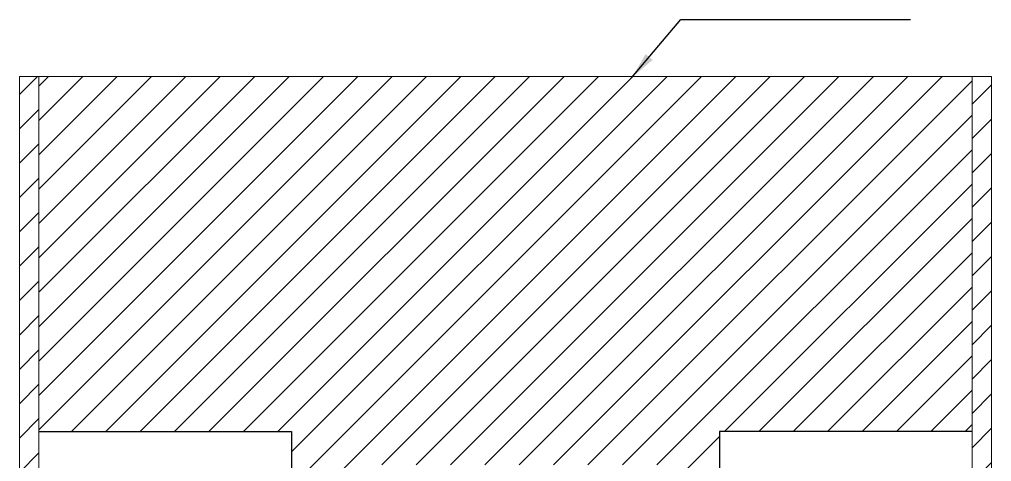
# Model space of a CAD drawing. Header units: millimetres. Extents: x -203524 to 13185, y 0 to 34178.
# Drawn here: x 5143 to 7643, y 4137 to 5275 of the extents above; entities that cross this region are included whole.
import ezdxf

# ---------------------------------------------------------------- set-up
doc = ezdxf.new("R2010")
doc.units = ezdxf.units.MM
doc.header["$MEASUREMENT"] = 0
doc.linetypes.add('HIDDEN', pattern=[9.525, 6.35, -3.175])
doc.layers.get('0').update_dxf_attribs({"lineweight": 25})
for name, color, linetype, lineweight in [('D', 3, 'Continuous', 13), ('H', 2, 'HIDDEN', 15), ('S', 4, 'Continuous', 15)]:
    doc.layers.add(name, color=color, linetype=linetype, lineweight=lineweight)
doc.styles.add('STU25', font='isocp2.shx')
doc.dimstyles.new('STU25$7', dxfattribs={"dimscale": 35, "dimtxt": 2.5, "dimasz": 2, "dimexe": 1.25, "dimexo": 0.625, "dimgap": 1, "dimtad": 0, "dimdec": 4, "dimdsep": 46, "dimtxsty": 'STU25', "dimcen": 2.5, "dimazin": 2, "dimtfac": 1, "dimtdec": 4, "dimtmove": 0, "dimatfit": 3, "dimfxl": 0, "dimtolj": 1, "dimtzin": 0, "dimarcsym": 0})

msp = doc.modelspace()

# ---------------------------------------------------------------- hatches: boundary and pattern name
at = {"layer": 'D'}
h = msp.add_hatch(dxfattribs=at)
h.set_pattern_fill('ANSI31', color=256, scale=500, style=0)
h.set_pattern_definition([(45, (223655.766, 22747.776), (-44.194174, 44.194174), [])])
h.paths.add_polyline_path([(6792.911, 4128.924), (6792.911, 3498.924), (6792.911, 3068.924), (6792.911, 2448.924), (6767.911, 2448.924), (6767.911, 2438.924), (6753.303, 2438.924), (6753.303, 2430.924), (6787.411, 2430.924), (6787.411, 2427.924), (6942.911, 2427.924), (6942.911, 4214.859), (7592.911, 4214.859), (7592.911, 5127.924), (5192.911, 5127.924), (5192.911, 4214.859), (5842.911, 4214.859), (5842.911, 2427.924), (5993.411, 2427.924), (5993.411, 2430.924), (6027.518, 2430.924), (6027.518, 2438.924), (6017.911, 2438.924), (6017.911, 2448.924), (5992.911, 2448.924), (5992.911, 3068.924), (5992.911, 3498.924), (5992.911, 4128.924)])
at = {"layer": 'H', "ltscale": 5}
h = msp.add_hatch(dxfattribs=at)
h.set_pattern_fill('ANSI31', color=256, scale=500, style=0)
h.set_pattern_definition([(45, (223392.98, 23043.854), (-44.194174, 44.194174), [])])
h.paths.add_polyline_path([(7642.911, 2377.924), (7642.911, 5127.924), (7592.911, 5127.924), (7592.911, 2427.924), (5192.911, 2427.924), (5192.911, 5127.924), (5142.911, 5127.924), (5142.911, 2377.924)])
h.paths.add_polyline_path([(7642.911, 5127.924), (7592.911, 5127.924)], flags=16)
h.paths.add_polyline_path([(5142.911, 5127.924), (5192.911, 5127.924)], flags=16)

# ---------------------------------------------------------------- linework, layer by layer
for p, q in [((5192.911, 4214.859), (5842.911, 4214.859)), ((5842.911, 4214.859), (5842.911, 2427.924)), ((6942.911, 4214.859), (6942.911, 2427.924)), ((7592.911, 4214.859), (6942.911, 4214.859))]:
    msp.add_line(p, q)
at = {"layer": 'S', "linetype": 'Continuous'}
for p, q in [((5142.911, 2377.924), (5142.911, 5127.924)), ((5142.911, 5127.924), (5192.911, 5127.924)), ((5192.911, 2427.924), (5192.911, 5127.924)), ((7642.911, 5127.924), (5192.911, 5127.924)), ((7592.911, 2427.924), (7592.911, 5127.924)), ((7642.911, 5127.924), (7592.911, 5127.924)), ((7642.911, 2377.924), (7642.911, 5127.924))]:
    msp.add_line(p, q, dxfattribs=at)
at = {"layer": 'S'}
for p, q in [((5142.911, 5127.924), (5192.911, 5127.924)), ((5142.911, 5127.924), (5192.911, 5127.924)), ((7642.911, 5127.924), (7592.911, 5127.924)), ((7642.911, 5127.924), (7592.911, 5127.924)), ((7592.911, 4427.924), (7592.911, 4437.924))]:
    msp.add_line(p, q, dxfattribs=at)

# ---------------------------------------------------------------- leaders
at = {"layer": 'D'}
msp.add_leader([(6717.277, 5125.011), (6844.168, 5275.127), (7434.745, 5275.127)], dimstyle='STU25$7', override={"dimgap": 1, "dimtad": 0}, dxfattribs=at)

doc.saveas('drawing.dxf')
